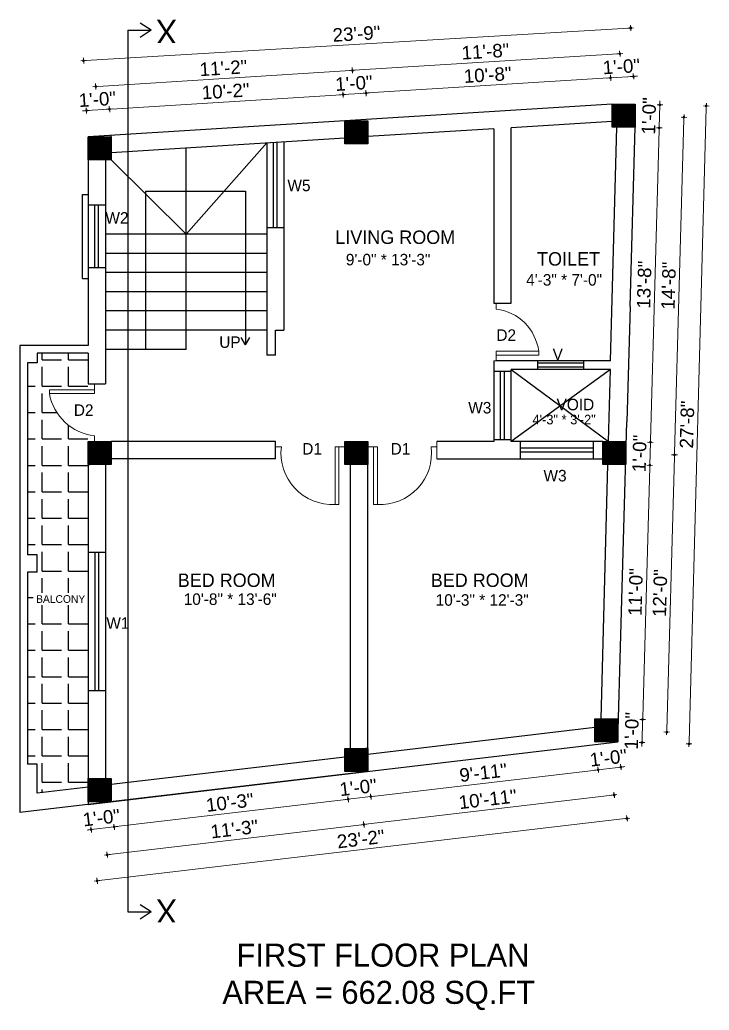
# Model space of a CAD drawing. Header units: inches. Extents: x 10143 to 33197, y -150 to 3760.
# Drawn here: x 24357 to 24716, y 1981 to 2497 of the extents above; entities that cross this region are included whole.
import ezdxf
from ezdxf.enums import TextEntityAlignment as Align

# ---------------------------------------------------------------- set-up
doc = ezdxf.new("R2010")
doc.units = ezdxf.units.IN
doc.header["$LTSCALE"] = 0.5
doc.header["$MEASUREMENT"] = 0
doc.header["$PDMODE"] = 66
for name, color, linetype, lineweight in [('0.13', 2, 'Continuous', 13), ('DW TEXT', 92, 'Continuous', 15), ('ELEVATION', 85, 'Continuous', 9), ('hatch', 9, 'Continuous', 0), ('Toilet', 7, 'Continuous', 25)]:
    doc.layers.add(name, color=color, linetype=linetype, lineweight=lineweight)
doc.styles.add('CEN', font='GOTHIC.TTF')
doc.styles.get("Standard").update_dxf_attribs({"font": 'arial.ttf'})
doc.dimstyles.new('S8', dxfattribs={"dimtxt": 5, "dimasz": 1, "dimexe": 6, "dimexo": 18, "dimgap": 1.9375, "dimtad": 1, "dimdec": 0, "dimzin": 3, "dimdsep": 46, "dimlunit": 4, "dimtxsty": 'Standard', "dimblk": 'dot 2', "dimcen": 12, "dimse1": 1, "dimse2": 1, "dimclrd": 1, "dimclre": 1, "dimclrt": 256, "dimadec": 0, "dimazin": 0, "dimtfac": 0.75, "dimtdec": 0, "dimtix": 1, "dimtmove": 1, "dimatfit": 3, "dimldrblk": 'DOT', "dimfxl": 1, "dimtolj": 1, "dimtzin": 0, "dimlwd": 9, "dimlwe": 9, "dimarcsym": 0})
pattern_1 = [(135, (24651.0939, -1296.26177), (-0.0883883476, -0.0883883476), [])]

# ---------------------------------------------------------------- blocks, each defined once
blk = doc.blocks.new('dot1')
at = {"layer": 'hatch'}
h = blk.add_hatch(color=256, dxfattribs=at)
edge = h.paths.add_edge_path()
edge.add_arc((0, 0), 1, 0, 360)
for p, q in [((3, 0), (-3, 0)), ((0, 3), (0, -3))]:
    blk.add_line(p, q, dxfattribs=at)
blk.add_circle((0, 0), 1, dxfattribs=at)
blk = doc.blocks.new('dot 2')
at = {"layer": 'hatch', "xscale": 0.5, "yscale": 0.5, "zscale": 0.5}
blk.add_blockref('dot1', (0, 0), dxfattribs=at)
blk = doc.blocks.new('*D1613')
at = {"layer": 'Defpoints', "color": 0, "transparency": 16777216}
for p in [(24392.24, 2088.47), (24404.24, 2089.88), (24405.79, 2076.77)]:
    blk.add_point(p, dxfattribs=at)
at = {"layer": 'Toilet', "color": 1, "lineweight": 9, "transparency": 16777216}
for p, q in [((24392.8, 2075.24), (24391.81, 2075.12)), ((24393.79, 2075.35), (24405.79, 2076.77)), ((24406.78, 2076.89), (24407.78, 2077))]:
    blk.add_line(p, q, dxfattribs=at)
for p, rotation in [((24405.79, 2076.77), 186.7273510482261), ((24393.79, 2075.35), 6.727351048226113)]:
    blk.add_blockref('dot 2', p, dxfattribs=dict(at, rotation=rotation))
at = {"layer": 'Toilet', "transparency": 16777216, "insert": (24399.15, 2081.53), "char_height": 7, "attachment_point": 5, "rotation": 6.7274}
blk.add_mtext('\\A1;1\'-0"', dxfattribs=at)
blk = doc.blocks.new('_Dot')
at = {"color": 0, "linetype": 'ByBlock', "lineweight": -2}
blk.add_line((-0.5, 0), (-1, 0), dxfattribs=at)
at = {"color": 0, "linetype": 'ByBlock', "const_width": 0.5}
blk.add_lwpolyline([(-0.25, 0, 1), (0.25, 0, 1)], format="xyb", close=True, dxfattribs=at)
blk = doc.blocks.new('*D1614')
at = {"layer": 'Defpoints', "color": 0, "transparency": 16777216}
for p in [(24525.87, 2105.64), (24404.24, 2089.88), (24527.58, 2091.13)]:
    blk.add_point(p, dxfattribs=at)
at = {"layer": 'Toilet', "color": 1, "lineweight": 9, "transparency": 16777216}
blk.add_line((24406.78, 2076.89), (24526.59, 2091.02), dxfattribs=at)
for p, rotation in [((24527.58, 2091.13), 6.727351048251429), ((24405.79, 2076.77), 186.7273510482514)]:
    blk.add_blockref('dot 2', p, dxfattribs=dict(at, rotation=rotation))
at = {"layer": 'Toilet', "transparency": 16777216, "insert": (24466.04, 2089.43), "char_height": 7, "attachment_point": 5, "rotation": 6.7274}
blk.add_mtext('\\A1;10\'-3"', dxfattribs=at)
blk = doc.blocks.new('*D1615')
at = {"layer": 'Defpoints', "color": 0, "transparency": 16777216}
for p in [(24525.87, 2105.64), (24537.87, 2105.64), (24539.41, 2092.53)]:
    blk.add_point(p, dxfattribs=at)
at = {"layer": 'Toilet', "color": 1, "lineweight": 9, "transparency": 16777216}
for p, q in [((24526.59, 2091.02), (24525.59, 2090.9)), ((24527.58, 2091.13), (24539.41, 2092.53)), ((24540.41, 2092.65), (24541.4, 2092.76))]:
    blk.add_line(p, q, dxfattribs=at)
for p, rotation in [((24539.41, 2092.53), 186.7273510482514), ((24527.58, 2091.13), 6.727351048251453)]:
    blk.add_blockref('dot 2', p, dxfattribs=dict(at, rotation=rotation))
at = {"layer": 'Toilet', "transparency": 16777216, "insert": (24532.85, 2097.31), "char_height": 7, "attachment_point": 5, "rotation": 6.7274}
blk.add_mtext('\\A1;1\'-0"', dxfattribs=at)
blk = doc.blocks.new('*D1616')
at = {"layer": 'Defpoints', "color": 0, "transparency": 16777216}
for p in [(24656.15, 2121.01), (24537.87, 2105.64), (24657.86, 2106.5)]:
    blk.add_point(p, dxfattribs=at)
at = {"layer": 'Toilet', "color": 1, "lineweight": 9, "transparency": 16777216}
blk.add_line((24540.41, 2092.65), (24656.86, 2106.38), dxfattribs=at)
for p, rotation in [((24657.86, 2106.5), 6.727351048251429), ((24539.41, 2092.53), 186.7273510482514)]:
    blk.add_blockref('dot 2', p, dxfattribs=dict(at, rotation=rotation))
at = {"layer": 'Toilet', "transparency": 16777216, "insert": (24597.99, 2104.99), "char_height": 7, "attachment_point": 5, "rotation": 6.7274}
blk.add_mtext('\\A1;9\'-11"', dxfattribs=at)
blk = doc.blocks.new('*D1617')
at = {"layer": 'Defpoints', "color": 0, "transparency": 16777216}
for p in [(24656.15, 2121.01), (24668.15, 2121.01), (24669.69, 2107.9)]:
    blk.add_point(p, dxfattribs=at)
at = {"layer": 'Toilet', "color": 1, "lineweight": 9, "transparency": 16777216}
for p, q in [((24656.86, 2106.38), (24655.87, 2106.27)), ((24657.86, 2106.5), (24669.69, 2107.9)), ((24670.69, 2108.01), (24671.68, 2108.13))]:
    blk.add_line(p, q, dxfattribs=at)
for p, rotation in [((24669.69, 2107.9), 186.7273510482514), ((24657.86, 2106.5), 6.727351048251453)]:
    blk.add_blockref('dot 2', p, dxfattribs=dict(at, rotation=rotation))
at = {"layer": 'Toilet', "transparency": 16777216, "insert": (24663.13, 2112.67), "char_height": 7, "attachment_point": 5, "rotation": 6.7274}
blk.add_mtext('\\A1;1\'-0"', dxfattribs=at)
blk = doc.blocks.new('*D1618')
at = {"layer": 'Defpoints', "color": 0, "transparency": 16777216}
for p in [(24662.15, 2127.01), (24531.87, 2111.64), (24535.84, 2078)]:
    blk.add_point(p, dxfattribs=at)
at = {"layer": 'Toilet', "color": 1, "lineweight": 9, "transparency": 16777216}
blk.add_line((24665.12, 2093.25), (24536.83, 2078.12), dxfattribs=at)
for p, rotation in [((24666.11, 2093.37), 6.727351048225954), ((24535.84, 2078), 186.727351048226)]:
    blk.add_blockref('dot 2', p, dxfattribs=dict(at, rotation=rotation))
at = {"layer": 'Toilet', "transparency": 16777216, "insert": (24600.33, 2091.16), "char_height": 7, "attachment_point": 5, "rotation": 6.7274}
blk.add_mtext('\\A1;10\'-11"', dxfattribs=at)
blk = doc.blocks.new('*D1619')
at = {"layer": 'Defpoints', "color": 0, "transparency": 16777216}
for p in [(24531.87, 2111.64), (24398.24, 2095.88), (24402.21, 2062.24)]:
    blk.add_point(p, dxfattribs=at)
at = {"layer": 'Toilet', "color": 1, "lineweight": 9, "transparency": 16777216}
blk.add_line((24534.84, 2077.88), (24403.21, 2062.36), dxfattribs=at)
for p, rotation in [((24535.84, 2078), 6.727351048251453), ((24402.21, 2062.24), 186.7273510482514)]:
    blk.add_blockref('dot 2', p, dxfattribs=dict(at, rotation=rotation))
at = {"layer": 'Toilet', "transparency": 16777216, "insert": (24468.38, 2075.6), "char_height": 7, "attachment_point": 5, "rotation": 6.7274}
blk.add_mtext('\\A1;11\'-3"', dxfattribs=at)
blk = doc.blocks.new('*D1620')
at = {"layer": 'Defpoints', "color": 0, "transparency": 16777216}
for p in [(24668.15, 2121.01), (24392.24, 2088.47), (24672.84, 2081.21)]:
    blk.add_point(p, dxfattribs=at)
at = {"layer": 'Toilet', "color": 1, "lineweight": 9, "transparency": 16777216}
blk.add_line((24397.93, 2048.79), (24671.85, 2081.1), dxfattribs=at)
for p, rotation in [((24672.84, 2081.21), 6.727351048225743), ((24396.94, 2048.67), 186.7273510482257)]:
    blk.add_blockref('dot 2', p, dxfattribs=dict(at, rotation=rotation))
at = {"layer": 'Toilet', "transparency": 16777216, "insert": (24534.24, 2070.42), "char_height": 7, "attachment_point": 5, "rotation": 6.7274}
blk.add_mtext('\\A1;23\'-2"', dxfattribs=at)
blk = doc.blocks.new('*D1621')
at = {"layer": 'Defpoints', "color": 0, "transparency": 16777216}
for p in [(24666.19, 2271.37), (24697.57, 2270.49), (24662.15, 2127.01)]:
    blk.add_point(p, dxfattribs=at)
at = {"layer": 'Toilet', "color": 1, "lineweight": 9, "transparency": 16777216}
blk.add_line((24693.55, 2127.13), (24697.55, 2269.49), dxfattribs=at)
for p, rotation in [((24697.57, 2270.49), 88.39404783827474), ((24693.53, 2126.13), 268.3940478382747)]:
    blk.add_blockref('dot 2', p, dxfattribs=dict(at, rotation=rotation))
at = {"layer": 'Toilet', "transparency": 16777216, "insert": (24690.04, 2198.47), "char_height": 7, "attachment_point": 5, "rotation": 88.394}
blk.add_mtext('\\A1;12\'-0"', dxfattribs=at)
blk = doc.blocks.new('*D1622')
at = {"layer": 'Defpoints', "color": 0, "transparency": 16777216}
for p in [(24671.12, 2447.11), (24702.5, 2446.23), (24666.19, 2271.37)]:
    blk.add_point(p, dxfattribs=at)
at = {"layer": 'Toilet', "color": 1, "lineweight": 9, "transparency": 16777216}
blk.add_line((24697.6, 2271.49), (24702.47, 2445.23), dxfattribs=at)
for p, rotation in [((24702.5, 2446.23), 88.39404783821354), ((24697.57, 2270.49), 268.3940478382136)]:
    blk.add_blockref('dot 2', p, dxfattribs=dict(at, rotation=rotation))
at = {"layer": 'Toilet', "transparency": 16777216, "insert": (24694.53, 2358.52), "char_height": 7, "attachment_point": 5, "rotation": 88.394}
blk.add_mtext('\\A1;14\'-8"', dxfattribs=at)
blk = doc.blocks.new('*D1612')
at = {"layer": 'Defpoints', "color": 0, "transparency": 16777216}
for p in [(24668.48, 2133.01), (24680.99, 2132.66), (24668.15, 2121.01)]:
    blk.add_point(p, dxfattribs=at)
at = {"layer": 'Toilet', "color": 1, "lineweight": 9, "transparency": 16777216}
for p, q in [((24680.65, 2120.66), (24680.99, 2132.66)), ((24681.02, 2133.66), (24681.05, 2134.66)), ((24680.63, 2119.66), (24680.6, 2118.66))]:
    blk.add_line(p, q, dxfattribs=at)
for p, rotation in [((24680.99, 2132.66), 268.3940478382726), ((24680.65, 2120.66), 88.39404783827257)]:
    blk.add_blockref('dot 2', p, dxfattribs=dict(at, rotation=rotation))
at = {"layer": 'Toilet', "transparency": 16777216, "insert": (24675.31, 2126.81), "char_height": 7, "attachment_point": 5, "rotation": 88.394}
blk.add_mtext('\\A1;1\'-0"', dxfattribs=at)
blk = doc.blocks.new('*D1623')
at = {"layer": 'Defpoints', "color": 0, "transparency": 16777216}
for p in [(24672.19, 2265.37), (24684.7, 2265.02), (24668.48, 2133.01)]:
    blk.add_point(p, dxfattribs=at)
at = {"layer": 'Toilet', "color": 1, "lineweight": 9, "transparency": 16777216}
blk.add_line((24681.02, 2133.66), (24684.67, 2264.02), dxfattribs=at)
for p, rotation in [((24684.7, 2265.02), 88.39404783821354), ((24680.99, 2132.66), 268.3940478382136)]:
    blk.add_blockref('dot 2', p, dxfattribs=dict(at, rotation=rotation))
at = {"layer": 'Toilet', "transparency": 16777216, "insert": (24677.34, 2199), "char_height": 7, "attachment_point": 5, "rotation": 88.394}
blk.add_mtext('\\A1;11\'-0"', dxfattribs=at)
blk = doc.blocks.new('*D1624')
at = {"layer": 'Defpoints', "color": 0, "transparency": 16777216}
for p in [(24672.19, 2277.37), (24685.04, 2277.01), (24672.19, 2265.37)]:
    blk.add_point(p, dxfattribs=at)
at = {"layer": 'Toilet', "color": 1, "lineweight": 9, "transparency": 16777216}
for p, q in [((24684.7, 2265.02), (24685.04, 2277.01)), ((24685.07, 2278.01), (24685.09, 2279.01)), ((24684.67, 2264.02), (24684.65, 2263.02))]:
    blk.add_line(p, q, dxfattribs=at)
for p, rotation in [((24685.04, 2277.01), 268.3940478382136), ((24684.7, 2265.02), 88.39404783821358)]:
    blk.add_blockref('dot 2', p, dxfattribs=dict(at, rotation=rotation))
at = {"layer": 'Toilet', "transparency": 16777216, "insert": (24679.36, 2271.17), "char_height": 7, "attachment_point": 5, "rotation": 88.394}
blk.add_mtext('\\A1;1\'-0"', dxfattribs=at)
blk = doc.blocks.new('*D1625')
at = {"layer": 'Defpoints', "color": 0, "transparency": 16777216}
for p in [(24677.12, 2441.11), (24689.63, 2440.76), (24672.19, 2277.37)]:
    blk.add_point(p, dxfattribs=at)
at = {"layer": 'Toilet', "color": 1, "lineweight": 9, "transparency": 16777216}
blk.add_line((24685.07, 2278.01), (24689.6, 2439.76), dxfattribs=at)
for p, rotation in [((24689.63, 2440.76), 88.39404783821354), ((24685.04, 2277.01), 268.3940478382136)]:
    blk.add_blockref('dot 2', p, dxfattribs=dict(at, rotation=rotation))
at = {"layer": 'Toilet', "transparency": 16777216, "insert": (24681.82, 2359.04), "char_height": 7, "attachment_point": 5, "rotation": 88.394}
blk.add_mtext('\\A1;13\'-8"', dxfattribs=at)
blk = doc.blocks.new('*D1626')
at = {"layer": 'Defpoints', "color": 0, "transparency": 16777216}
for p in [(24677.12, 2453.11), (24689.97, 2452.75), (24677.12, 2441.11)]:
    blk.add_point(p, dxfattribs=at)
at = {"layer": 'Toilet', "color": 1, "lineweight": 9, "transparency": 16777216}
for p, q in [((24689.99, 2453.75), (24690.02, 2454.75)), ((24689.63, 2440.76), (24689.97, 2452.75)), ((24689.6, 2439.76), (24689.57, 2438.76))]:
    blk.add_line(p, q, dxfattribs=at)
for p, rotation in [((24689.97, 2452.75), 268.3940478382136), ((24689.63, 2440.76), 88.39404783821358)]:
    blk.add_blockref('dot 2', p, dxfattribs=dict(at, rotation=rotation))
at = {"layer": 'Toilet', "transparency": 16777216, "insert": (24684.29, 2446.91), "char_height": 7, "attachment_point": 5, "rotation": 88.394}
blk.add_mtext('\\A1;1\'-0"', dxfattribs=at)
blk = doc.blocks.new('*D1627')
at = {"layer": 'Defpoints', "color": 0, "transparency": 16777216}
for p in [(24677.12, 2453.11), (24714.14, 2452.11), (24668.15, 2121.01)]:
    blk.add_point(p, dxfattribs=at)
at = {"layer": 'Toilet', "color": 1, "lineweight": 9, "transparency": 16777216}
blk.add_line((24705.19, 2121.01), (24714.11, 2451.11), dxfattribs=at)
for p, rotation in [((24714.14, 2452.11), 88.45204859075596), ((24705.16, 2120.01), 268.452048590756)]:
    blk.add_blockref('dot 2', p, dxfattribs=dict(at, rotation=rotation))
at = {"layer": 'Toilet', "transparency": 16777216, "insert": (24704.14, 2286.21), "char_height": 7, "attachment_point": 5, "rotation": 88.452}
blk.add_mtext('\\A1;27\'-8"', dxfattribs=at)
blk = doc.blocks.new('*D1628')
at = {"layer": 'Defpoints', "color": 0, "transparency": 16777216}
for p in [(24403.39, 2450.46), (24392.24, 2436.06), (24404.24, 2436.81)]:
    blk.add_point(p, dxfattribs=at)
at = {"layer": 'Toilet', "color": 1, "lineweight": 9, "transparency": 16777216}
for p, q in [((24390.39, 2449.64), (24389.4, 2449.58)), ((24391.39, 2449.71), (24403.39, 2450.46)), ((24404.39, 2450.52), (24405.39, 2450.58))]:
    blk.add_line(p, q, dxfattribs=at)
for p, rotation in [((24391.39, 2449.71), 3.575827605927389), ((24403.39, 2450.46), 183.5758276059273)]:
    blk.add_blockref('dot 2', p, dxfattribs=dict(at, rotation=rotation))
at = {"layer": 'Toilet', "transparency": 16777216, "insert": (24397.05, 2455.58), "char_height": 7, "attachment_point": 5, "rotation": 3.5758}
blk.add_mtext('\\A1;1\'-0"', dxfattribs=at)
blk = doc.blocks.new('*D1629')
at = {"layer": 'Defpoints', "color": 0, "transparency": 16777216}
for p in [(24525.01, 2458.06), (24525.87, 2444.41), (24404.24, 2436.81)]:
    blk.add_point(p, dxfattribs=at)
at = {"layer": 'Toilet', "color": 1, "lineweight": 9, "transparency": 16777216}
blk.add_line((24404.39, 2450.52), (24524.02, 2457.99), dxfattribs=at)
for p, rotation in [((24525.01, 2458.06), 3.575827605921766), ((24403.39, 2450.46), 183.5758276059217)]:
    blk.add_blockref('dot 2', p, dxfattribs=dict(at, rotation=rotation))
at = {"layer": 'Toilet', "transparency": 16777216, "insert": (24463.86, 2459.76), "char_height": 7, "attachment_point": 5, "rotation": 3.5758}
blk.add_mtext('\\A1;10\'-2"', dxfattribs=at)
blk = doc.blocks.new('*D1630')
at = {"layer": 'Defpoints', "color": 0, "transparency": 16777216}
for p in [(24536.97, 2458.8), (24525.87, 2444.41), (24537.87, 2444.41)]:
    blk.add_point(p, dxfattribs=at)
at = {"layer": 'Toilet', "color": 1, "lineweight": 9, "transparency": 16777216}
for p, q in [((24524.02, 2457.99), (24523.02, 2457.93)), ((24525.01, 2458.06), (24536.97, 2458.8)), ((24537.97, 2458.87), (24538.96, 2458.93))]:
    blk.add_line(p, q, dxfattribs=at)
for p, rotation in [((24536.97, 2458.8), 183.5758276059217), ((24525.01, 2458.06), 3.575827605921793)]:
    blk.add_blockref('dot 2', p, dxfattribs=dict(at, rotation=rotation))
at = {"layer": 'Toilet', "transparency": 16777216, "insert": (24530.65, 2463.93), "char_height": 7, "attachment_point": 5, "rotation": 3.5758}
blk.add_mtext('\\A1;1\'-0"', dxfattribs=at)
blk = doc.blocks.new('*D1631')
at = {"layer": 'Defpoints', "color": 0, "transparency": 16777216}
for p in [(24664.27, 2466.76), (24665.12, 2453.11), (24537.87, 2444.41)]:
    blk.add_point(p, dxfattribs=at)
at = {"layer": 'Toilet', "color": 1, "lineweight": 9, "transparency": 16777216}
blk.add_line((24537.97, 2458.87), (24663.27, 2466.7), dxfattribs=at)
for p, rotation in [((24664.27, 2466.76), 3.575827605921766), ((24536.97, 2458.8), 183.5758276059217)]:
    blk.add_blockref('dot 2', p, dxfattribs=dict(at, rotation=rotation))
at = {"layer": 'Toilet', "transparency": 16777216, "insert": (24600.27, 2468.28), "char_height": 7, "attachment_point": 5, "rotation": 3.5758}
blk.add_mtext('\\A1;10\'-8"', dxfattribs=at)
blk = doc.blocks.new('*D1632')
at = {"layer": 'Defpoints', "color": 0, "transparency": 16777216}
for p in [(24676.22, 2467.5), (24665.12, 2453.11), (24677.12, 2453.11)]:
    blk.add_point(p, dxfattribs=at)
at = {"layer": 'Toilet', "color": 1, "lineweight": 9, "transparency": 16777216}
for p, q in [((24663.27, 2466.7), (24662.27, 2466.63)), ((24664.27, 2466.76), (24676.22, 2467.5)), ((24677.22, 2467.57), (24678.22, 2467.63))]:
    blk.add_line(p, q, dxfattribs=at)
for p, rotation in [((24664.27, 2466.76), 3.575827605921793), ((24676.22, 2467.5), 183.5758276059217)]:
    blk.add_blockref('dot 2', p, dxfattribs=dict(at, rotation=rotation))
at = {"layer": 'Toilet', "transparency": 16777216, "insert": (24669.9, 2472.63), "char_height": 7, "attachment_point": 5, "rotation": 3.5758}
blk.add_mtext('\\A1;1\'-0"', dxfattribs=at)
blk = doc.blocks.new('*D1633')
at = {"layer": 'Defpoints', "color": 0, "transparency": 16777216}
for p in [(24529.85, 2470.62), (24671.12, 2447.11), (24531.87, 2438.41)]:
    blk.add_point(p, dxfattribs=at)
at = {"layer": 'Toilet', "color": 1, "lineweight": 9, "transparency": 16777216}
blk.add_line((24668.11, 2479.26), (24530.85, 2470.68), dxfattribs=at)
for p, rotation in [((24669.11, 2479.32), 3.575843646370442), ((24529.85, 2470.62), 183.5758436463704)]:
    blk.add_blockref('dot 2', p, dxfattribs=dict(at, rotation=rotation))
at = {"layer": 'Toilet', "transparency": 16777216, "insert": (24599.14, 2480.47), "char_height": 7, "attachment_point": 5, "rotation": 3.5758}
blk.add_mtext('\\A1;11\'-8"', dxfattribs=at)
blk = doc.blocks.new('*D1634')
at = {"layer": 'Defpoints', "color": 0, "transparency": 16777216}
for p in [(24396.23, 2462.27), (24531.87, 2438.41), (24398.24, 2430.06)]:
    blk.add_point(p, dxfattribs=at)
at = {"layer": 'Toilet', "color": 1, "lineweight": 9, "transparency": 16777216}
blk.add_line((24528.86, 2470.56), (24397.23, 2462.33), dxfattribs=at)
for p, rotation in [((24529.85, 2470.62), 3.575843646351337), ((24396.23, 2462.27), 183.5758436463513)]:
    blk.add_blockref('dot 2', p, dxfattribs=dict(at, rotation=rotation))
at = {"layer": 'Toilet', "transparency": 16777216, "insert": (24462.7, 2471.88), "char_height": 7, "attachment_point": 5, "rotation": 3.5758}
blk.add_mtext('\\A1;11\'-2"', dxfattribs=at)
blk = doc.blocks.new('*D1635')
at = {"layer": 'Defpoints', "color": 0, "transparency": 16777216}
for p in [(24389.87, 2475.66), (24677.12, 2453.11), (24392.24, 2436.06)]:
    blk.add_point(p, dxfattribs=at)
at = {"layer": 'Toilet', "color": 1, "lineweight": 9, "transparency": 16777216}
blk.add_line((24673.75, 2492.65), (24390.87, 2475.72), dxfattribs=at)
for p, rotation in [((24674.75, 2492.71), 3.425574687814992), ((24389.87, 2475.66), 183.425574687815)]:
    blk.add_blockref('dot 2', p, dxfattribs=dict(at, rotation=rotation))
at = {"layer": 'Toilet', "transparency": 16777216, "insert": (24531.98, 2489.69), "char_height": 7, "attachment_point": 5, "rotation": 3.4256}
blk.add_mtext('\\A1;23\'-9"', dxfattribs=at)

msp = doc.modelspace()

# ---------------------------------------------------------------- hatches: boundary and pattern name
at = {"layer": 'Toilet'}
h = msp.add_hatch(dxfattribs=at)
h.set_pattern_fill('ANSI31', color=256, angle=90)
h.set_pattern_definition(pattern_1)
h.paths.add_polyline_path([(24677.12, 2453.11), (24665.12, 2453.11), (24665.12, 2453.11), (24665.12, 2441.11), (24677.12, 2441.11)])
h = msp.add_hatch(dxfattribs=at)
h.set_pattern_fill('ANSI31', color=256, angle=90)
h.set_pattern_definition(pattern_1)
h.paths.add_polyline_path([(24392.24, 2101.88), (24392.24, 2089.88), (24404.24, 2089.88), (24404.24, 2101.88)])
h.paths.add_polyline_path([(24392.24, 2265.37), (24404.24, 2265.37), (24404.24, 2277.37), (24392.24, 2277.37)])
h.paths.add_polyline_path([(24404.24, 2424.06), (24404.24, 2436.06), (24392.24, 2436.06), (24392.24, 2424.06)])
h.paths.add_polyline_path([(24537.87, 2432.41), (24537.87, 2444.41), (24525.87, 2444.41), (24525.87, 2432.41)])
h.paths.add_polyline_path([(24660.19, 2277.37), (24660.19, 2265.37), (24672.19, 2265.37), (24672.19, 2277.37)])
h.paths.add_polyline_path([(24656.15, 2121.01), (24668.15, 2121.01), (24668.15, 2133.01), (24656.15, 2133.01)])
h.paths.add_polyline_path([(24537.87, 2117.64), (24525.87, 2117.64), (24525.87, 2105.64), (24537.87, 2105.64)])
h.paths.add_polyline_path([(24537.87, 2265.37), (24537.87, 2277.37), (24525.87, 2277.37), (24525.87, 2265.37)])
h = msp.add_hatch(dxfattribs=at)
h.set_pattern_fill('ANGLE', color=256, scale=50)
h.set_pattern_definition([(0, (2340.86, 559.965), (0, 13.75), [10, -3.75]), (90, (2340.86, 559.965), (-13.75, 8e-16), [10, -3.75])])
edge = h.paths.add_edge_path()
edge.add_line((24392.24, 2277.37), (24395.5, 2277.37))
edge.add_line((24395.5, 2277.37), (24395.5, 2280.37))
edge.add_arc((24398.56, 2307.1), 26.9, 190.1231, 263.4705, ccw=False)
edge.add_line((24372.08, 2302.37), (24372.08, 2304.37))
edge.add_line((24372.08, 2304.37), (24395.5, 2304.37))
edge.add_line((24395.5, 2304.37), (24395.5, 2307.37))
edge.add_line((24395.5, 2307.37), (24392.74, 2307.37))
edge.add_line((24392.74, 2307.37), (24392.24, 2307.37))
edge.add_line((24392.24, 2307.37), (24392.24, 2323.37))
edge.add_line((24392.24, 2323.37), (24365.68, 2323.37))
edge.add_line((24365.68, 2323.37), (24365.68, 2318.37))
edge.add_line((24365.68, 2318.37), (24360.68, 2318.37))
edge.add_line((24360.68, 2318.37), (24360.68, 2218.47))
edge.add_line((24360.68, 2218.47), (24365.68, 2218.47))
edge.add_line((24365.68, 2218.47), (24365.68, 2209.47))
edge.add_line((24365.68, 2209.47), (24360.68, 2209.47))
edge.add_line((24360.68, 2209.47), (24360.68, 2109.47))
edge.add_line((24360.68, 2109.47), (24365.68, 2109.47))
edge.add_line((24365.68, 2109.47), (24365.68, 2094.4))
edge.add_line((24365.68, 2094.4), (24392.24, 2097.47))
edge.add_line((24392.24, 2097.47), (24392.24, 2101.88))
edge.add_line((24392.24, 2101.88), (24392.24, 2277.37))
h.paths.add_polyline_path([(24363.56, 2192.26), (24392.34, 2192.26), (24392.34, 2198.56), (24363.56, 2198.56)], flags=16)

# ---------------------------------------------------------------- linework, layer by layer
at = {"layer": '0.13', "color": 0, "ltscale": 0.5}
for p, q in [((24607.54, 2349.37), (24603.54, 2349.37)), ((24607.54, 2319.37), (24603.54, 2319.37)), ((24392.74, 2307.37), (24396.74, 2307.37)), ((24392.74, 2277.37), (24396.74, 2277.37)), ((24525.87, 2277.37), (24525.87, 2273.37)), ((24537.87, 2277.37), (24537.87, 2273.37)), ((24573.87, 2277.37), (24573.87, 2268.37))]:
    msp.add_line(p, q, dxfattribs=at)
at = {"layer": 'ELEVATION', "color": 146, "ltscale": 0.25, "true_color": 0x105689}
for p, q in [((24604.78, 2346.37), (24604.78, 2349.37)), ((24626.87, 2324.37), (24604.78, 2324.37)), ((24604.78, 2324.37), (24604.78, 2322.37)), ((24604.78, 2319.37), (24604.78, 2322.37)), ((24604.78, 2322.37), (24626.87, 2322.37)), ((24626.87, 2322.37), (24626.87, 2324.37)), ((24395.5, 2307.37), (24395.5, 2304.37)), ((24395.5, 2304.37), (24372.08, 2304.37)), ((24372.08, 2304.37), (24372.08, 2302.37)), ((24372.08, 2302.37), (24395.5, 2302.37)), ((24395.5, 2302.37), (24395.5, 2304.37)), ((24395.5, 2280.37), (24395.5, 2277.37)), ((24489.87, 2274.62), (24492.87, 2274.62)), ((24520.87, 2244.62), (24520.87, 2274.62)), ((24520.87, 2274.62), (24522.87, 2274.62)), ((24525.87, 2274.62), (24522.87, 2274.62)), ((24522.87, 2274.62), (24522.87, 2244.62)), ((24537.87, 2274.62), (24540.87, 2274.62)), ((24540.87, 2274.62), (24540.87, 2244.62)), ((24542.87, 2274.62), (24540.87, 2274.62)), ((24542.87, 2244.62), (24542.87, 2274.62)), ((24573.87, 2274.62), (24570.87, 2274.62)), ((24522.87, 2244.62), (24520.87, 2244.62)), ((24540.87, 2244.62), (24542.87, 2244.62))]:
    msp.add_line(p, q, dxfattribs=at)
for centre, radius, start, end in [((24601.6, 2321.09), 25.48, 7.3965, 82.8417), ((24398.56, 2307.1), 26.9, 190.1231, 263.4705), ((24519.41, 2271.33), 26.75, 172.938, 273.1121), ((24544.32, 2271.33), 26.75, 266.8879, 7.062)]:
    msp.add_arc(centre, radius, start, end, dxfattribs=at)
at = {"layer": 'Toilet'}
for p, q in [((24413, 2491.54), (24413, 2032.5)), ((24413, 2491.54), (24425, 2491.54)), ((24425, 2491.54), (24419.33, 2495.24)), ((24425, 2491.54), (24419.33, 2487.84)), ((24665.12, 2453.11), (24392.24, 2436.06)), ((24603.54, 2440.24), (24537.87, 2436.14)), ((24603.54, 2440.24), (24603.54, 2349.37)), ((24665.12, 2444.09), (24612.54, 2440.8)), ((24612.54, 2349.37), (24612.54, 2440.8)), ((24664.33, 2319.37), (24667.51, 2441.11)), ((24674.5, 2347.65), (24677.12, 2441.11)), ((24392.24, 2436.06), (24392.24, 2327.37)), ((24404.24, 2436.06), (24404.24, 2436.81)), ((24525.87, 2435.39), (24404.24, 2427.79)), ((24443.24, 2385.37), (24485.24, 2432.85)), ((24443.24, 2385.37), (24443.24, 2430.22)), ((24485.24, 2432.85), (24485.24, 2322.37)), ((24488.74, 2388.85), (24488.74, 2433.04)), ((24490.74, 2388.85), (24490.74, 2433.22)), ((24494.24, 2433.41), (24494.24, 2335.37)), ((24401.24, 2424.06), (24401.24, 2307.37)), ((24443.24, 2385.37), (24404.24, 2424.06)), ((24389.24, 2362.37), (24389.24, 2406.06)), ((24389.24, 2406.06), (24392.24, 2406.06)), ((24422.24, 2325.37), (24422.24, 2407.8)), ((24422.24, 2407.8), (24474.24, 2407.8)), ((24474.24, 2407.8), (24474.24, 2327.76)), ((24392.24, 2400.56), (24401.24, 2400.56)), ((24395.74, 2367.87), (24395.74, 2400.56)), ((24397.74, 2367.87), (24397.74, 2400.56)), ((24485.24, 2388.85), (24494.24, 2388.85)), ((24443.24, 2385.37), (24401.24, 2385.37)), ((24443.24, 2325.37), (24443.24, 2385.37)), ((24485.24, 2385.37), (24443.24, 2385.37)), ((24443.24, 2325.37), (24443.24, 2385.37)), ((24443.24, 2375.37), (24401.24, 2375.37)), ((24485.24, 2375.37), (24443.24, 2375.37)), ((24401.24, 2367.87), (24392.24, 2367.87)), ((24389.24, 2362.37), (24392.24, 2362.37)), ((24443.24, 2365.37), (24401.24, 2365.37)), ((24485.24, 2365.37), (24443.24, 2365.37)), ((24443.24, 2355.37), (24401.24, 2355.37)), ((24485.24, 2355.37), (24443.24, 2355.37)), ((24603.54, 2349.37), (24612.54, 2349.37)), ((24674.5, 2347.65), (24672.82, 2287.65)), ((24443.24, 2345.37), (24401.24, 2345.37)), ((24485.24, 2345.37), (24443.24, 2345.37)), ((24443.24, 2335.37), (24401.24, 2335.37)), ((24485.24, 2335.37), (24443.24, 2335.37)), ((24474.24, 2327.76), (24471.99, 2331.65)), ((24474.24, 2327.76), (24476.5, 2331.65)), ((24489.87, 2335.37), (24494.24, 2335.37)), ((24489.87, 2322.37), (24489.87, 2335.37)), ((24356.68, 2327.37), (24356.68, 2084.27)), ((24392.24, 2327.37), (24356.68, 2327.37)), ((24365.68, 2323.37), (24365.68, 2318.37)), ((24392.24, 2323.37), (24365.68, 2323.37)), ((24392.24, 2323.37), (24392.24, 2307.37)), ((24443.24, 2325.37), (24401.24, 2325.37)), ((24489.87, 2322.37), (24485.24, 2322.37)), ((24360.68, 2318.37), (24360.68, 2218.47)), ((24365.68, 2318.37), (24360.68, 2318.37)), ((24603.54, 2319.37), (24603.54, 2277.37)), ((24664.33, 2319.37), (24604.78, 2319.37)), ((24626.38, 2314.87), (24626.38, 2319.37)), ((24650.38, 2318.12), (24626.38, 2318.12)), ((24650.38, 2316.12), (24626.38, 2316.12)), ((24650.38, 2314.87), (24650.38, 2319.37)), ((24612.54, 2313.87), (24603.54, 2313.87)), ((24607.04, 2278.37), (24607.04, 2313.87)), ((24609.04, 2278.37), (24609.04, 2313.87)), ((24664.22, 2314.87), (24612.54, 2314.87)), ((24664.22, 2314.87), (24612.54, 2277.37)), ((24612.54, 2314.87), (24663.24, 2277.37)), ((24612.54, 2277.37), (24612.54, 2314.87)), ((24663.24, 2277.37), (24664.22, 2314.87)), ((24392.24, 2307.37), (24401.24, 2307.37)), ((24668.15, 2121.01), (24672.82, 2287.65)), ((24672.78, 2286.37), (24672.78, 2286.37)), ((24392.24, 2277.37), (24392.24, 2088.47)), ((24489.87, 2277.37), (24404.24, 2277.37)), ((24489.87, 2268.37), (24489.87, 2277.37)), ((24603.54, 2277.37), (24573.87, 2277.37)), ((24612.54, 2278.37), (24603.54, 2278.37)), ((24660.19, 2277.37), (24612.54, 2277.37)), ((24617.36, 2268.37), (24617.36, 2277.37)), ((24655.36, 2268.37), (24655.36, 2277.37)), ((24655.36, 2273.87), (24617.36, 2273.87)), ((24655.36, 2271.87), (24617.36, 2271.87)), ((24401.24, 2265.37), (24401.24, 2101.88)), ((24489.87, 2268.37), (24404.24, 2268.37)), ((24528.87, 2117.64), (24528.87, 2265.37)), ((24537.87, 2114.53), (24537.87, 2265.37)), ((24573.87, 2268.37), (24660.19, 2268.37)), ((24659.47, 2133.01), (24662.92, 2265.37)), ((24365.68, 2218.47), (24360.68, 2218.47)), ((24365.68, 2209.47), (24365.68, 2218.47)), ((24401.24, 2219.63), (24392.24, 2219.63)), ((24395.74, 2219.63), (24395.74, 2147.63)), ((24397.74, 2219.63), (24397.74, 2147.63)), ((24360.68, 2209.47), (24360.68, 2109.47)), ((24365.68, 2209.47), (24360.68, 2209.47)), ((24401.24, 2147.63), (24392.24, 2147.63)), ((24659.47, 2133.01), (24668.48, 2133.01)), ((24537.87, 2114.71), (24656.15, 2128.66)), ((24392.24, 2088.47), (24668.15, 2121.01)), ((24365.68, 2109.47), (24360.68, 2109.47)), ((24365.68, 2094.4), (24365.68, 2109.47)), ((24404.24, 2098.94), (24525.87, 2113.29)), ((24537.87, 2105.64), (24356.68, 2084.27)), ((24392.24, 2097.53), (24365.68, 2094.4)), ((24413, 2032.5), (24425, 2032.5)), ((24425, 2032.5), (24419.33, 2036.2)), ((24425, 2032.5), (24419.33, 2028.8))]:
    msp.add_line(p, q, dxfattribs=at)
for points in [[(24665.12, 2441.11), (24665.12, 2453.11), (24677.12, 2453.11), (24677.12, 2441.11)], [(24525.87, 2432.41), (24525.87, 2444.41), (24537.87, 2444.41), (24537.87, 2432.41)], [(24392.24, 2424.06), (24392.24, 2436.06), (24404.24, 2436.06), (24404.24, 2424.06)], [(24392.24, 2265.37), (24392.24, 2277.37), (24404.24, 2277.37), (24404.24, 2265.37)], [(24525.87, 2265.37), (24525.87, 2277.37), (24537.87, 2277.37), (24537.87, 2265.37)], [(24660.19, 2265.37), (24660.19, 2277.37), (24672.19, 2277.37), (24672.19, 2265.37)], [(24656.15, 2121.01), (24656.15, 2133.01), (24668.15, 2133.01), (24668.15, 2121.01)], [(24525.87, 2105.64), (24525.87, 2117.64), (24537.87, 2117.64), (24537.87, 2105.64)], [(24392.24, 2089.88), (24392.24, 2101.88), (24404.24, 2101.88), (24404.24, 2089.88)]]:
    msp.add_lwpolyline(points, close=True, dxfattribs=at)

# ---------------------------------------------------------------- texts
at = {"layer": 'DW TEXT', "ltscale": 0.13, "style": 'CEN'}
for p in [(24433.05, 2490.98), (24433.05, 2033.06)]:
    msp.add_text('X', height=12, rotation=180, dxfattribs=at).set_placement(p, align=Align.MIDDLE_CENTER)
for s, height, p in [('W5', 6, (24502.04, 2410.74)), ('W2', 6, (24407.26, 2393.85)), ('LIVING ROOM ', 7, (24553.47, 2383.78)), ('9\'-0" * 13\'-3"', 6, (24548.45, 2372.12)), ('TOILET', 7, (24642.4, 2372.5)), ('4\'-3" * 7\'-0"', 6, (24640.1, 2361.58)), ('D2', 6, (24609.93, 2332.83)), ('UP', 6, (24466.1, 2329.16)), ('V', 6, (24636.79, 2322.79)), ('D2', 6, (24389.93, 2293.77)), ('W3', 6, (24596.2, 2295.01)), ('VOID', 6, (24645.97, 2296.68)), ('4\'-3" * 3\'-2"', 5, (24640.1, 2288.83)), ('D1', 6, (24508.87, 2273.62)), ('D1', 6, (24554.87, 2273.62)), ('W3', 6, (24635.38, 2259.64)), ('BED ROOM', 7, (24464.4, 2205.19)), ('BED ROOM', 7, (24596.14, 2205.19)), ('BALCONY', 4, (24377.95, 2195.41)), ('10\'-8" * 13\'-6"', 6, (24466.24, 2195.33)), ('10\'-3" * 12\'-3"', 6, (24597.44, 2194.91)), ('W1', 6, (24407.77, 2182.9)), ('FIRST FLOOR PLAN', 12, (24545.77, 2009.97)), ('AREA = 662.08 SQ.FT ', 12, (24545.77, 1990.62))]:
    msp.add_text(s, height=height, dxfattribs=at).set_placement(p, align=Align.MIDDLE_CENTER)

# ---------------------------------------------------------------- dimensions: what is measured, and where the dimension line sits
at = {"layer": 'Toilet'}
for p1, p2, distance, picture, middle in [((24677.12, 2453.11), (24392.24, 2436.06), -39.68, '*D1635', (24531.98, 2489.69)), ((24671.12, 2447.11), (24531.87, 2438.41), -32.27, '*D1633', (24599.14, 2480.47)), ((24392.24, 2436.06), (24404.24, 2436.81), 13.68, '*D1628', (24397.05, 2455.58)), ((24668.15, 2121.01), (24677.12, 2453.11), -37.03, '*D1627', (24704.14, 2286.21)), ((24662.15, 2127.01), (24666.19, 2271.37), -31.39, '*D1621', (24690.04, 2198.47)), ((24668.15, 2121.01), (24668.48, 2133.01), -12.51, '*D1612', (24675.31, 2126.81)), ((24662.15, 2127.01), (24531.87, 2111.64), 33.88, '*D1618', (24600.33, 2091.16)), ((24392.24, 2088.47), (24668.15, 2121.01), -40.07, '*D1620', (24534.24, 2070.42)), ((24392.24, 2088.47), (24404.24, 2089.88), -13.2, '*D1613', (24399.15, 2081.53))]:
    dim = msp.add_aligned_dim(p1=p1, p2=p2, distance=distance, dimstyle='S8', override={"dimtxt": 7, "dimfxl": 2, "dimfxlon": 1, "dimarcsym": 1}, dxfattribs=at)
    dim.commit()
    dim.dimension.update_dxf_attribs({"geometry": picture, "text_midpoint": middle})
for base, p1, p2, angle, picture, middle in [((24396.23, 2462.27), (24531.87, 2438.41), (24398.24, 2430.06), 3.5758, '*D1634', (24462.7, 2471.88)), ((24676.22, 2467.5), (24665.12, 2453.11), (24677.12, 2453.11), 183.5758, '*D1632', (24669.9, 2472.63)), ((24664.27, 2466.76), (24537.87, 2444.41), (24665.12, 2453.11), 183.5758, '*D1631', (24600.27, 2468.28)), ((24525.01, 2458.06), (24404.24, 2436.81), (24525.87, 2444.41), 183.5758, '*D1629', (24463.86, 2459.76)), ((24536.97, 2458.8), (24525.87, 2444.41), (24537.87, 2444.41), 183.5758, '*D1630', (24530.65, 2463.93)), ((24689.97, 2452.75), (24677.12, 2441.11), (24677.12, 2453.11), 268.394, '*D1626', (24684.29, 2446.91)), ((24702.5, 2446.23), (24666.19, 2271.37), (24671.12, 2447.11), 268.394, '*D1622', (24694.53, 2358.52)), ((24689.63, 2440.76), (24672.19, 2277.37), (24677.12, 2441.11), 268.394, '*D1625', (24681.82, 2359.04)), ((24685.04, 2277.01), (24672.19, 2265.37), (24672.19, 2277.37), 268.394, '*D1624', (24679.36, 2271.17)), ((24684.7, 2265.02), (24668.48, 2133.01), (24672.19, 2265.37), 268.394, '*D1623', (24677.34, 2199)), ((24657.86, 2106.5), (24537.87, 2105.64), (24656.15, 2121.01), 186.7274, '*D1616', (24597.99, 2104.99)), ((24669.69, 2107.9), (24656.15, 2121.01), (24668.15, 2121.01), 186.7274, '*D1617', (24663.13, 2112.67)), ((24402.21, 2062.24), (24531.87, 2111.64), (24398.24, 2095.88), 6.7274, '*D1619', (24468.38, 2075.6)), ((24527.58, 2091.13), (24404.24, 2089.88), (24525.87, 2105.64), 186.7274, '*D1614', (24466.04, 2089.43)), ((24539.41, 2092.53), (24525.87, 2105.64), (24537.87, 2105.64), 186.7274, '*D1615', (24532.85, 2097.31))]:
    dim = msp.add_linear_dim(base=base, p1=p1, p2=p2, angle=angle, dimstyle='S8', override={"dimtxt": 7, "dimfxl": 2, "dimfxlon": 1, "dimarcsym": 1}, dxfattribs=at)
    dim.commit()
    dim.dimension.update_dxf_attribs({"geometry": picture, "text_midpoint": middle})

doc.saveas('drawing.dxf')
